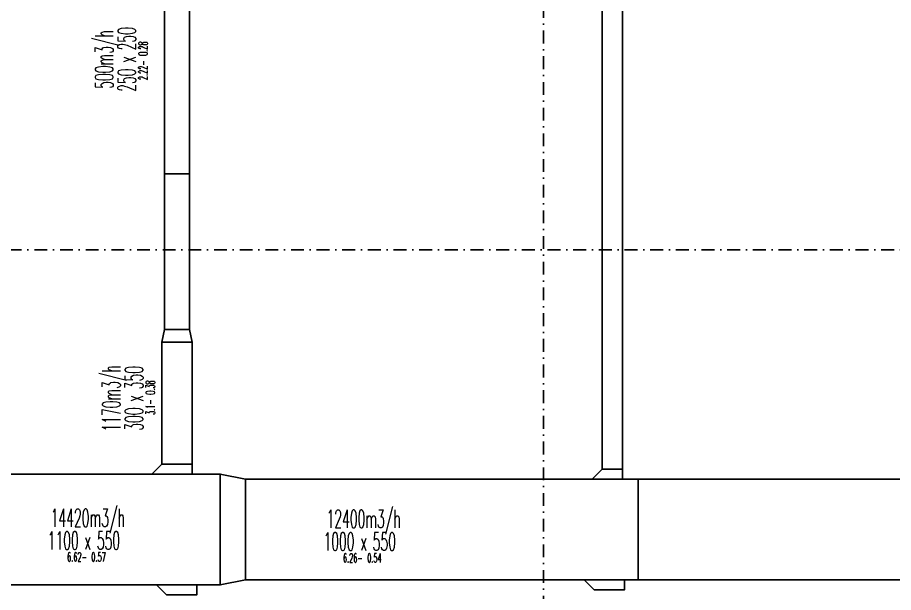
# Model space of a CAD drawing. Header units: inches. Extents: x -772 to 6765, y -813 to 4093.
# Drawn here: x 2027 to 2898, y 910 to 1480 of the extents above; entities that cross this region are included whole.
import ezdxf
from ezdxf.enums import TextEntityAlignment as Align

# ---------------------------------------------------------------- set-up
doc = ezdxf.new("R2010")
doc.units = ezdxf.units.IN
doc.header["$MEASUREMENT"] = 0
doc.linetypes.add('DASHDOT', pattern=[25.4, 12.7, -6.35, 0, -6.35])
doc.layers.add('H_STR_Aks', color=250, linetype='DASHDOT')
doc.layers.add('MTY-UFLEME-KANALI', color=20, linetype='Continuous')
doc.layers.add('HIZ-PA', color=253, linetype='Continuous', lineweight=0, transparency=0.5)
doc.layers.add('MTY-UFLEME-KANALI-CAP', color=21, linetype='Continuous', lineweight=0)
doc.styles.add('CAP', font='simplxtw.shx', dxfattribs={"width": 0.65})

# ---------------------------------------------------------------- blocks, each defined once
blk = doc.blocks.new('*U230')
at = {"layer": 'HIZ-PA', "color": 3, "style": 'CAP', "width": 0.5}
blk.add_attdef('HIZ', text='', height=0.5, dxfattribs=at).set_placement((-0.049, -1.954), align=Align.BOTTOM_RIGHT)
blk.add_attdef('PA', text='', height=0.5, dxfattribs=at).set_placement((0.201, -1.954), align=Align.BOTTOM_LEFT)
at = {"layer": 'MTY-UFLEME-KANALI-CAP', "color": 7, "style": 'CAP', "width": 0.5}
for tag, p in [('DEBI', (0.001, -0.204)), ('X', (0.001, -1.454))]:
    blk.add_attdef(tag, text='', height=1, dxfattribs=at).set_placement(p, align=Align.BOTTOM_CENTER)
blk.add_attdef('A', text='', height=1, dxfattribs=at).set_placement((-0.499, -1.454), align=Align.BOTTOM_RIGHT)
blk.add_attdef('B', text='', height=1, dxfattribs=at).set_placement((0.501, -1.454), align=Align.BOTTOM_LEFT)
blk = doc.blocks.new('mekanik')
at = {"layer": 'MTY-UFLEME-KANALI'}
for points in [[(21898.17, 7872.31), (21898.17, 8495.89), (21878.17, 8495.89), (21878.17, 7872.31)], [(21468.13, 8462.65), (21443.13, 8462.65), (21443.13, 8165.4), (21468.13, 8165.4)], [(21443.13, 8165.4), (21468.13, 8165.4), (21468.13, 8010.86), (21443.13, 8010.86)], [(21470.63, 7998.36), (21440.63, 7998.36), (21443.13, 8010.86), (21468.13, 8010.86)], [(21470.63, 7877.31), (21470.63, 7998.36), (21440.63, 7998.36), (21440.63, 7877.31)], [(21430.63, 7867.31), (21470.63, 7867.31), (21470.63, 7877.31), (21440.63, 7877.31)], [(21868.17, 7862.31), (21898.17, 7862.31), (21898.17, 7872.31), (21878.17, 7872.31)], [(21498.6, 7757.31), (21498.6, 7867.31), (21127.04, 7867.31), (21127.04, 7757.31)], [(21498.6, 7867.31), (21498.6, 7757.31), (21523.6, 7762.31), (21523.6, 7862.31)], [(21914.06, 7762.31), (21914.06, 7862.31), (21523.6, 7862.31), (21523.6, 7762.31)], [(22352.92, 7762.31), (22352.92, 7862.31), (21914.06, 7862.31), (21914.06, 7762.31)], [(21914.06, 7862.31), (21914.06, 7762.31), (21914.06, 7762.31), (21914.06, 7862.31)], [(21435.26, 7757.31), (21475.26, 7757.31), (21475.26, 7747.31), (21445.26, 7747.31)], [(21860.26, 7762.31), (21900.26, 7762.31), (21900.26, 7752.31), (21870.26, 7752.31)]]:
    blk.add_lwpolyline(points, close=True, dxfattribs=at)
at = {"layer": 'MTY-UFLEME-KANALI-CAP', "xscale": 18, "yscale": 18, "zscale": 18, "rotation": 90}
for p, values in [((21394.03, 8278.87), {'DEBI': '500m3/h', 'X': 'x', 'A': '250', 'B': '250', 'PA': '0.28', 'HIZ': '2.22-'}), ((21401.21, 7942.45), {'DEBI': '1170m3/h', 'X': 'x', 'A': '300', 'B': '350', 'PA': '0.38', 'HIZ': '3.1-'})]:
    blk.add_blockref('*U230', p, dxfattribs=at).add_auto_attribs(values)
at = {"layer": 'MTY-UFLEME-KANALI-CAP', "xscale": 18, "yscale": 18, "zscale": 18}
for p, values in [((21366.98, 7813.1), {'DEBI': '14420m3/h', 'X': 'x', 'A': '1100', 'B': '550', 'PA': '0.57', 'HIZ': '6.62-'}), ((21641.05, 7812.1), {'DEBI': '12400m3/h', 'X': 'x', 'A': '1000', 'B': '550', 'PA': '0.54', 'HIZ': '6.26-'})]:
    blk.add_blockref('*U230', p, dxfattribs=at).add_auto_attribs(values)

msp = doc.modelspace()

# ---------------------------------------------------------------- linework, layer by layer
at = {"layer": 'H_STR_Aks'}
for p, q in [((2550, 4043), (2550, -712.77)), ((-659.05, 1250), (6664.51, 1250))]:
    msp.add_line(p, q, dxfattribs=at)

# ---------------------------------------------------------------- block references
msp.add_blockref('mekanik', (-19270, -6840))

doc.saveas('drawing.dxf')
